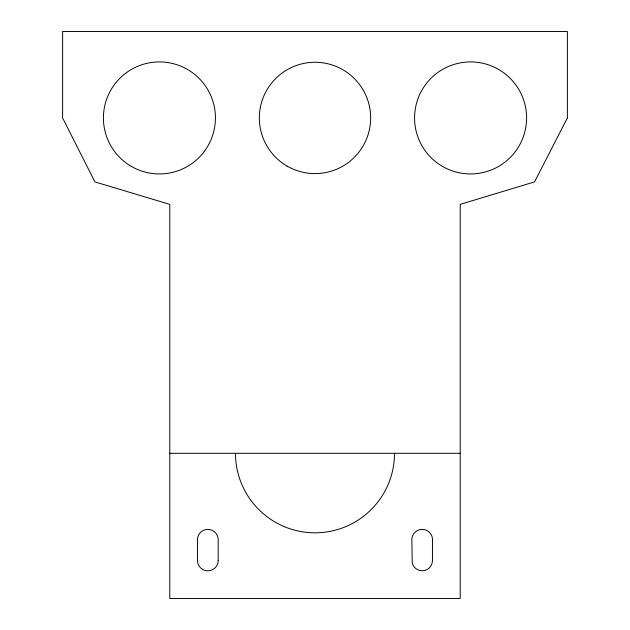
<?xml version="1.0" encoding="UTF-8"?>
<svg xmlns="http://www.w3.org/2000/svg" width="630" height="630" viewBox="0 0 630 630"><rect width="100%" height="100%" fill="white"/><g stroke="black" fill="none" stroke-linecap="round" stroke-linejoin="round"><path stroke-width="0.94" d="M169.793 453.293L460.207 453.293M394.522 453.293A79.522 79.522 0 0 1 315 532.815A79.522 79.522 0 0 1 235.478 453.293M432.463 560.472L432.117 563.133A10.285 10.285 0 0 1 412.24 563.133L411.886 541.044A10.371 10.371 0 0 1 422.218 529.358A10.371 10.371 0 0 1 432.456 541.115L432.463 560.472M567.386 117.936L534.539 181.897L460.207 204.364L460.207 598.5L169.793 598.5L169.793 204.364L94.886 181.889L62.614 117.936L62.614 31.5L567.386 31.5L567.386 117.936M218.193 560.472L218.193 539.729A10.371 10.371 0 0 0 207.821 529.358A10.371 10.371 0 0 0 197.45 539.729L197.45 560.472A10.371 10.371 0 0 0 207.821 570.843A10.371 10.371 0 0 0 218.193 560.472M287.17 166.139A55.661 55.661 0 0 0 370.661 117.936A55.661 55.661 0 0 0 287.17 69.725A55.661 55.661 0 0 0 287.17 166.139M131.418 166.438A56.007 56.007 0 0 0 215.428 117.936A56.007 56.007 0 0 0 131.418 69.426A56.007 56.007 0 0 0 131.418 166.438M442.575 166.438A56.007 56.007 0 0 0 526.585 117.936A56.007 56.007 0 0 0 442.575 69.426A56.007 56.007 0 0 0 442.575 166.438"/></g></svg>
